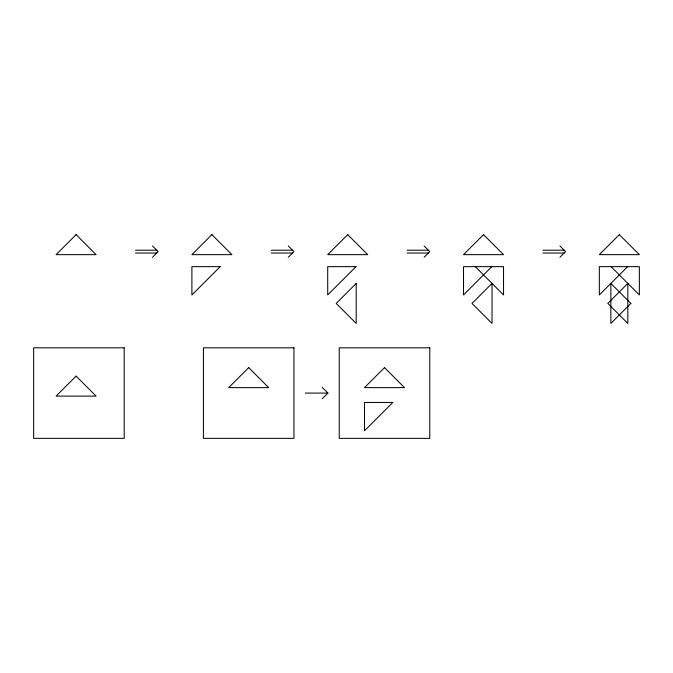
<?xml version="1.0" encoding="UTF-8"?>
<svg xmlns="http://www.w3.org/2000/svg" width="673" height="673" viewBox="0 0 673 673"><rect width="100%" height="100%" fill="white"/><g stroke="black" fill="none" stroke-linecap="round" stroke-linejoin="round"><path stroke-width="1.01" d="M152.485 257.279L158.147 251.618L152.485 245.956M288.296 257.279L293.958 251.618L288.296 245.956M424.108 257.279L429.769 251.618L424.108 245.956M322.249 398.744L327.911 393.091L322.249 387.429M491.82 266.651L463.52 294.942L463.52 266.651L503.539 266.651L503.539 294.942L475.239 266.651M559.928 257.279L565.581 251.618L559.928 245.956M627.631 266.651L599.332 294.942L599.332 266.651L639.35 266.651L639.35 294.942L611.059 266.651M135.509 250.205L156.733 250.205M271.32 250.205L292.545 250.205M407.131 250.205L428.356 250.205M542.951 250.205L564.167 250.205M135.509 253.031L156.733 253.031M271.32 253.031L292.545 253.031M407.131 253.031L428.356 253.031M542.951 253.031L564.167 253.031M305.273 393.091L327.911 393.091M76.091 234.641L56.086 254.646L96.096 254.646L76.091 234.641M211.902 234.641L191.898 254.646L231.907 254.646L211.902 234.641M76.091 376.114L56.086 396.119L96.096 396.119L76.091 376.114M220.189 266.651L191.898 294.942L191.898 266.651L220.189 266.651M347.714 234.641L327.709 254.646L367.727 254.646L347.714 234.641M248.69 367.626L228.677 387.631L268.695 387.631L248.69 367.626M356.009 266.651L327.709 294.942L327.709 266.651L356.009 266.651M356.202 283.426L336.197 303.43L356.202 323.444L356.202 283.426M483.534 234.641L463.52 254.646L503.539 254.646L483.534 234.641M384.502 367.626L364.497 387.631L404.507 387.631L384.502 367.626M492.022 283.426L472.009 303.43L492.022 323.444L492.022 283.426M392.788 402.462L364.497 430.762L364.497 402.462L392.788 402.462M619.345 234.641L599.332 254.646L639.35 254.646L619.345 234.641M627.833 283.426L607.82 303.43L627.833 323.444L627.833 283.426M630.862 303.43L610.857 323.444L610.857 283.426L630.862 303.43M124.194 347.815L33.65 347.815L33.65 438.359L124.194 438.359L124.194 347.815M293.958 347.815L203.414 347.815L203.414 438.359L293.958 438.359L293.958 347.815M429.769 347.815L339.226 347.815L339.226 438.359L429.769 438.359L429.769 347.815"/></g></svg>
